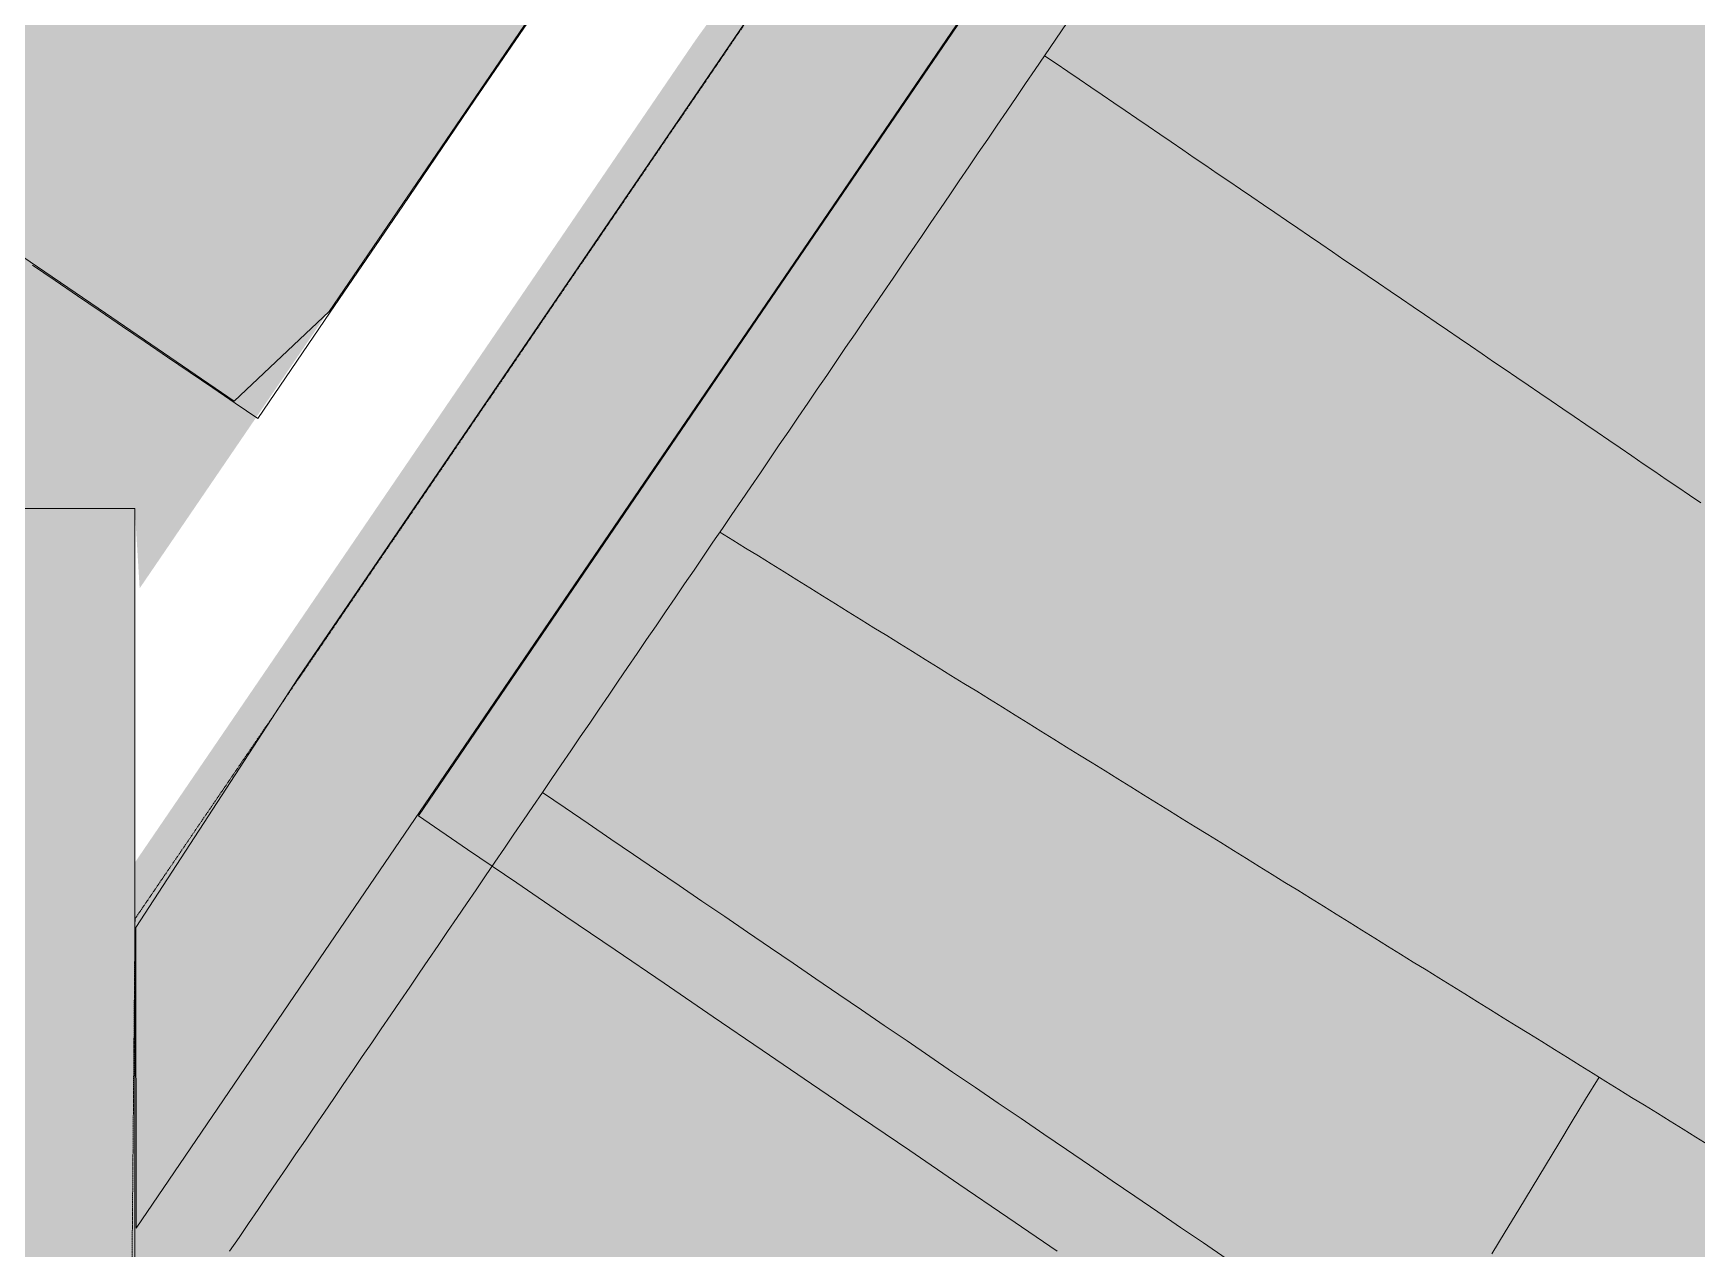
# Model space of a CAD drawing. Header units: millimetres. Extents: x -146962 to 322503, y -183624 to 284367.
# Drawn here: x 67431 to 70229, y 40154 to 42199 of the extents above; entities that cross this region are included whole.
import ezdxf

# ---------------------------------------------------------------- set-up
doc = ezdxf.new("R2010")
doc.units = ezdxf.units.MM
doc.linetypes.add('DASHDOT', pattern=[3.556, 2.54, -0.508, 0, -0.508])
for name, color, linetype, lineweight in [('06_部屋の色', 8, 'Continuous', 0), ('30_敷地・外構', 8, 'Continuous', 9), ('70_断面の位置', 6, 'DASHDOT', 9)]:
    doc.layers.add(name, color=color, linetype=linetype, lineweight=lineweight)

msp = doc.modelspace()

# ---------------------------------------------------------------- hatches: boundary and pattern name
at = {"layer": '06_部屋の色', "true_color": 0xd8d8d4}
msp.add_hatch(color=8, dxfattribs=at).paths.add_polyline_path([(72648.9, 57624.8), (72648.9, 57624.8), (72648.9, 57624.8), (72648.9, 57624.8), (72648.9, 57624.8), (72648.9, 57624.8), (72648.9, 57624.8), (72648.9, 57624.8), (72648.9, 57624.8), (72642.7, 57616.9), (72642.7, 57616.9), (72642.7, 57616.9), (72642.7, 57616.9), (72642.7, 57616.9), (72642.7, 57616.9), (72642.7, 57616.9), (72642.7, 57616.9), (72300.5, 57122.5), (72300.5, 57122.5), (72300.5, 57122.5), (72300.5, 57122.5), (72300.5, 57122.5), (72300.5, 57122.5), (72300.5, 57122.5), (72300.5, 57122.5), (72300.5, 57122.5), (72300.5, 57122.5), (72308.3, 57116.2), (72308.3, 57116.2), (72308.3, 57116.2), (72308.3, 57116.2), (72308.3, 57116.2), (72308.3, 57116.2), (72308.3, 57116.2), (73334.7, 56414.8), (70524.2, 52287), (70524.2, 52287), (70524.2, 52287), (70524.2, 52287), (70524.2, 52287), (70524.2, 52287), (70524.2, 52287), (70524.2, 52287), (70524.2, 52287), (70524.2, 52287), (70518, 52279.2), (70518, 52279.2), (70518, 52279.2), (70518, 52279.2), (70518, 52279.2), (70518, 52279.2), (70518, 52279.2), (73658.4, 50139), (67609.5, 41265.5), (67601.3, 41399.8), (67601.3, 41399.8), (67601.3, 41399.8), (67601.3, 41399.8), (67601.3, 41399.8), (67601.3, 41399.8), (67601.3, 41399.8), (67601.3, 41399.8), (67601.3, 41399.8), (67601.3, 41399.8), (67601.3, 41399.8), (67601.3, 41399.8), (67601.3, 41399.8), (67601.3, 41399.8), (67601.3, 41399.8), (67601.3, 41399.8), (67601.3, 41399.8), (56819, 41402.5), (69831.3, 60492.1), (70000.3, 60383.2), (70000.3, 60383.2), (70000.3, 60383.2), (70000.3, 60383.2), (70000.3, 60383.2), (70000.3, 60383.2), (70000.3, 60383.2), (70000.3, 60383.2), (70000.3, 60383.2), (70000.3, 60383.2), (70000.3, 60383.2), (70000.3, 60383.2), (70000.3, 60383.2), (70000.3, 60383.2), (70000.3, 60383.2), (70000.3, 60383.2), (70000.3, 60383.2), (72330.3, 63794.3), (72369.6, 63699.2), (72369.6, 63699.2), (72369.6, 63699.2), (72369.6, 63699.2), (72446.6, 63522.9), (72446.6, 63522.9), (72446.6, 63522.9), (72446.6, 63522.9), (72503.2, 63401.2), (72503.2, 63401.2), (72503.2, 63401.2), (72503.2, 63401.2), (72594.2, 63226.6), (72594.2, 63226.6), (72594.2, 63226.6), (72594.2, 63226.6), (72657, 63112.7), (72657, 63112.7), (72657, 63112.7), (72657, 63112.7), (72768.4, 62947.5), (72768.4, 62947.5), (72768.4, 62947.5), (72762.1, 62939.7), (72831.1, 62833.7), (72831.1, 62833.7), (72831.1, 62833.7), (72831.1, 62833.7), (72948.7, 62676.3), (72948.7, 62676.3), (72948.7, 62676.3), (72948.7, 62676.3), (73031.8, 62571.9), (73031.8, 62571.9), (73031.8, 62571.9), (73031.8, 62571.9), (73149.3, 62414.5), (73149.3, 62414.5), (73149.3, 62414.5), (73149.3, 62414.5), (73238.6, 62317.9), (73238.6, 62317.9), (73238.6, 62317.9), (73238.6, 62317.9), (73376.5, 62169.9), (73376.5, 62169.9), (73376.5, 62169.9), (73376.5, 62169.9), (73472, 62081.1), (73472, 62081.1), (73472, 62081.1), (73472, 62081.1), (73608.2, 61947.2), (73608.2, 61947.2), (73608.2, 61947.2), (73608.2, 61947.2), (73711.6, 61852.2), (73711.6, 61852.2), (73711.6, 61852.2), (73711.6, 61852.2), (73836.8, 61752.6), (73836.8, 61752.6), (73844.6, 61746.4), (73844.6, 61746.4), (73844.6, 61746.4), (73844.6, 61746.4), (73844.6, 61746.4), (73844.6, 61746.4), (73844.6, 61746.4), (73844.6, 61746.4), (73844.6, 61746.4), (73844.6, 61746.4), (73844.6, 61746.4), (73844.6, 61746.4), (73844.6, 61746.4), (73844.6, 61746.4), (73838.4, 61738.6), (73788.6, 61676), (73782.4, 61668.1), (73782.4, 61668.1), (73782.4, 61668.1), (73782.4, 61668.1), (73782.4, 61668.1), (73782.4, 61668.1), (73782.4, 61668.1), (73782.4, 61668.1), (73782.4, 61668.1), (73782.4, 61668.1), (73782.4, 61668.1), (73782.4, 61668.1), (73782.4, 61668.1), (73782.4, 61668.1), (73790.2, 61661.9), (73790.2, 61661.9), (73790.2, 61661.9), (73790.2, 61661.9), (73790.2, 61661.9), (74849.7, 60857.5)])
at = {"layer": '30_敷地・外構', "true_color": 0xc9dfb0}
msp.add_hatch(color=8, dxfattribs=at).paths.add_polyline_path([(74236.5, 50383.4), (74257.8, 50416.4), (74258.5, 50417.3), (74271.8, 50435), (74332.8, 50511.6), (74346.9, 50528.5), (74347.7, 50529.4), (74375, 50557.6), (74401.2, 50579.7), (74429.4, 50599.2), (74459.4, 50615.8), (74490.9, 50629.4), (74523.5, 50639.9), (74557, 50647.1), (74591.1, 50651), (74625.4, 50651.5), (74659.5, 50648.6), (74693.3, 50642.5), (74726.2, 50633), (74758.1, 50620.4), (74788.6, 50604.7), (74821.5, 50583.4), (74822.5, 50582.7), (74840.1, 50569.4), (74916.7, 50508.4), (74933.7, 50494.3), (74934.6, 50493.5), (74962.7, 50466.2), (74993.3, 50430), (75048.3, 50370.7), (75108.3, 50316.6), (75172.9, 50268.1), (76670.5, 49246.2), (76688.2, 49233.4), (76689.3, 49232.6), (76719.3, 49207.5), (76743.4, 49183), (76764.9, 49156.3), (76783.6, 49127.6), (76799.5, 49097.2), (76812.4, 49065.4), (76822, 49032.5), (76828.4, 48998.9), (76831.4, 48964.7), (76831.1, 48930.4), (76827.4, 48896.3), (76820.4, 48862.8), (76810.2, 48830.1), (76796.8, 48798.5), (76778, 48764.1), (76777.3, 48763.1), (76765.4, 48744.5), (76204.8, 47922.1), (75925.9, 47520.2), (75918.5, 47509.4), (75553.8, 46967.1), (71355.8, 40808.1), (71305.9, 40725.8), (71265.2, 40638.7), (71223.7, 40536.3), (71168.7, 40400.2), (71113.6, 40264.1), (71062.9, 40138.6), (71053.8, 40117.7), (71053.3, 40116.6), (71034.5, 40080.9), (71014.9, 40051.5), (70989.3, 40020.4), (70988.5, 40019.4), (70972.8, 40003), (70918.2, 39948.7), (70902.6, 39934), (70901.7, 39933.2), (70872.2, 39909), (70844.5, 39890.4), (70815.1, 39874.5), (70784.4, 39861.5), (70752.6, 39851.5), (70719.9, 39844.6), (70686.8, 39840.8), (70658.4, 39840.3), (70568, 39834.1), (70478.6, 39818.8), (70391.2, 39794.7), (70306.7, 39761.8), (70226, 39720.7), (70149.7, 39671.6), (70078.8, 39615.1), (70014, 39551.8), (69955.8, 39482.2), (69905, 39407.2), (69638.3, 38967.5), (69455.3, 38665.8), (69418.9, 38599.7), (69388.2, 38530.8), (69385.8, 38524.7), (69370.1, 38494.2), (69348.8, 38461.3), (69348.1, 38460.3), (69334.7, 38442.7), (69307.9, 38408.9), (69242.8, 38315.4), (69227.9, 38290.9), (69022.6, 37952.5), (68981.6, 37877), (68948, 37797.9), (68922.1, 37716), (68904.1, 37632), (68894.2, 37546.6), (68892.5, 37460.7), (68898.9, 37375), (68913.6, 37290.4), (68936.2, 37207.5), (68966.6, 37127.1), (69004.6, 37050), (69049.7, 36976.9), (69101.6, 36908.5), (69159.8, 36845.2), (69223.8, 36787.9), (69292.9, 36736.8), (69366.6, 36692.7), (69444.2, 36655.7), (70021.5, 36413.6), (70041.3, 36404.8), (70042.4, 36404.3), (70076.3, 36386), (70104.3, 36367.3), (70108.6, 36363.8), (70185, 36307.7), (70266.8, 36259.9), (70267.2, 36259.7), (70300.2, 36238.4), (70301.1, 36237.7), (70318.8, 36224.4), (70395.4, 36163.4), (70412.3, 36149.3), (70413.2, 36148.5), (70441.4, 36121.2), (70463.5, 36095), (70483, 36066.8), (70499.6, 36036.8), (70513.2, 36005.3), (70523.7, 35972.7), (70530.9, 35939.2), (70534.8, 35905.1), (70535.3, 35870.8), (70532.4, 35836.7), (70526.3, 35802.9), (70516.8, 35770), (70504.2, 35738.1), (70488.5, 35707.6), (70467.2, 35674.7), (70466.5, 35673.7), (70453.2, 35656.1), (70392.2, 35579.5), (70378.1, 35562.5), (70377.3, 35561.6), (70350, 35533.5), (70303.2, 35493.9), (70303.5, 35493.6), (70257, 35454.1), (70194.1, 35388.7), (70138, 35317.2), (69797.7, 34834.8), (69261.8, 34075.3), (69208.6, 33990.1), (69165.1, 33899.4), (69132.1, 33804.5), (69135.2, 33813.8), (69120.8, 33777.3), (69105.1, 33746.9), (69083.8, 33713.9), (69083.1, 33712.9), (69069.8, 33695.3), (69008.8, 33618.7), (68994.7, 33601.8), (68993.9, 33600.9), (68966.6, 33572.7), (68919.8, 33533.1), (68920, 33532.8), (68873.6, 33493.4), (68810.6, 33427.9), (68754.6, 33356.4), (68313.8, 32731.7), (67825.5, 32039.6), (67812.4, 32021.9), (67811.7, 32021), (67786.2, 31991.5), (67761.6, 31968), (67734.8, 31947), (67706, 31928.8), (67675.6, 31913.4), (67643.9, 31901), (67611.1, 31891.8), (67577.6, 31885.8), (67543.6, 31883.2), (67509.6, 31883.8), (67475.7, 31887.8), (67442.5, 31895), (67410, 31905.4), (67378.8, 31919), (67349, 31935.5), (67321, 31954.9), (67295, 31976.8), (67271.2, 32001.3), (67250, 32027.9), (67231.4, 32056.4), (67215.7, 32086.6), (67203, 32118.2), (67193.5, 32150.9), (67187.2, 32184.4), (67183.7, 32223.2), (67183.6, 32224.4), (67183.3, 32246.3), (67196, 33726), (67197, 33845.1), (67192.4, 33944), (67177, 34041.9), (67172.7, 34061.9), (67168.8, 34095.9), (67168.3, 34130.2), (67171.1, 34164.4), (67182.1, 34224.7), (67182, 34224.7), (67195.4, 34300.7), (67201.8, 34400.2), (67208.8, 35216.7), (67212, 35596), (67209.1, 35676.7), (67198.9, 35756.9), (67181.6, 35835.7), (67180.8, 35838.9), (67172.6, 35877.2), (67168.7, 35911.3), (67168.2, 35945.6), (67171, 35979.7), (67177.2, 36013.5), (67183, 36033.8), (67201.8, 36112.8), (67213.5, 36193.1), (67217.8, 36274.2), (67221.6, 36707.3), (67227.2, 37362.3), (67222.9, 37457.7), (67208.6, 37552.1), (67184.4, 37644.4), (67179.7, 37659.1), (67172.5, 37692.6), (67168.6, 37726.7), (67168.1, 37761), (67170.9, 37795.1), (67177.1, 37828.8), (67194, 37887.8), (67193.6, 37887.9), (67211.9, 37952.8), (67227.9, 38047.3), (67233.9, 38143), (67234.3, 38198), (67246.9, 39664), (67243.8, 39746.6), (67233.2, 39828.5), (67215, 39909.2), (67198.1, 39961.7), (67198.2, 39961.7), (67179.5, 40020.1), (67172.3, 40053.6), (67168.5, 40087.7), (67167.9, 40122), (67170.8, 40156.1), (67176.9, 40189.9), (67186.4, 40222.8), (67199, 40254.7), (67214.7, 40285.2), (67236, 40318.1), (67236.7, 40319.1), (67250, 40336.7), (67311, 40413.3), (67325.1, 40430.3), (67325.9, 40431.2), (67352.8, 40458.9), (67417, 40532.6), (67472.7, 40612.9), (67482.6, 40628.9), (67493.7, 40646.1), (67751.7, 41024.5), (68015.4, 41411.4), (68279.1, 41798.3), (68541, 42182.5), (68544.8, 42188), (68547, 42191.1), (68550.9, 42196.6), (68726.1, 42437.7), (68739.2, 42455), (68740, 42455.9), (68765.5, 42484.7), (68790.1, 42507.6), (68816.8, 42528), (68849.4, 42548.4), (68859.9, 42554.3), (68859.4, 42555.2), (68903.5, 42580), (68978.7, 42633), (69048.1, 42693.5), (69110.9, 42760.7), (69166.6, 42834), (69857, 43847), (69906.6, 43928.8), (69947.3, 44015.4), (69978.5, 44105.8), (69983.4, 44122.8), (69996, 44154.6), (70011.7, 44185.1), (70033, 44218), (70033.7, 44219), (70047, 44236.6), (70107.9, 44313.3), (70122.1, 44330.2), (70122.9, 44331.1), (70150.2, 44359.3), (70186.3, 44389.8), (70245.6, 44444.8), (70299.7, 44504.8), (70348.3, 44569.5), (71546.2, 46325.3), (71595.9, 46407.2), (71636.6, 46493.9), (71667.9, 46584.4), (71672.6, 46601.1), (71685.3, 46633), (71701, 46663.5), (71722.2, 46696.4), (71723, 46697.4), (71736.3, 46715), (71797.2, 46791.6), (71811.4, 46808.6), (71812.2, 46809.5), (71839.5, 46837.6), (71875.6, 46868.2), (71934.9, 46923.1), (71989, 46983.2), (72037.5, 47047.9), (73235.8, 48804.1), (73285.5, 48886), (73326.2, 48972.7), (73357.5, 49063.3), (73362.2, 49080), (73374.9, 49111.8), (73390.6, 49142.3), (73411.9, 49175.3), (73412.6, 49176.2), (73425.9, 49193.8), (73486.8, 49270.5), (73501, 49287.4), (73501.8, 49288.3), (73529.1, 49316.5), (73565.5, 49347.3), (73624.7, 49402.1), (73678.7, 49462), (73727.1, 49526.5), (74081.5, 50045.1), (74131.3, 50127.2), (74172.2, 50214.1), (74203.5, 50304.8), (74208.2, 50321.1), (74220.8, 50353)])
at = {"layer": '30_敷地・外構', "true_color": 0xefe9de}
for points in [[(70450.5, 44366.2), (70165.8, 43948.4), (69881.1, 43530.7), (69596.4, 43113), (69311.7, 42695.3), (69026.9, 42277.6), (68742.2, 41859.9), (68457.5, 41442.2), (68172.8, 41024.5), (67888.1, 40606.8), (67603.4, 40189), (67603.3, 40694.6), (67876.8, 41115.7), (68161.5, 41533.5), (69015.7, 42786.6), (69300.4, 43204.3), (69585.1, 43622), (70154.5, 44457.4), (70439.2, 44875.1), (71008.7, 45710.6), (71293.4, 46128.3), (71862.8, 46963.7), (72147.5, 47381.4), (72717, 48216.8), (73001.7, 48634.5), (73571.1, 49470), (73855.8, 49887.7), (74167.5, 50163.2), (74151.8, 49796.4), (73867.1, 49378.7), (73582.4, 48961), (73297.7, 48543.3), (72728.3, 47707.8), (72443.5, 47290.1), (72158.8, 46872.4), (71874.1, 46454.7), (71589.4, 46037), (71304.7, 45619.3), (71020, 45201.6), (70735.2, 44783.9)], [(68526.1, 44554.1), (68673.8, 44770.7), (68821.4, 44987.3), (68969.1, 45204), (69264.4, 45637.2), (69412, 45853.8), (69559.7, 46070.5), (69707.4, 46287.1), (69867.5, 46438), (70084.1, 46290.3), (70517.4, 45995), (70734, 45847.3), (70586.3, 45630.7), (70438.7, 45414.1), (70291, 45197.4), (69995.7, 44764.2), (69848.1, 44547.6), (69405.1, 43897.7), (69257.4, 43681), (68666.8, 42814.5), (68519.1, 42597.9), (68371.5, 42381.3), (67928.5, 41731.4), (67768.4, 41580.5), (67551.8, 41728.2), (67335.1, 41875.8), (66901.9, 42171.1), (67049.5, 42387.8), (67197.2, 42604.4), (67344.8, 42821), (67492.5, 43037.7), (67787.8, 43470.9), (67935.5, 43687.5), (68083.1, 43904.2), (68230.8, 44120.8), (68378.4, 44337.4)], [(55602.6, 38399.4), (55602.5, 39399.3), (55602.5, 40399.2), (55602.4, 41399.1), (59602.1, 41399.3), (60602, 41399.4), (65601.5, 41399.7), (66601.4, 41399.7), (67601.3, 41399.8), (67601.4, 40399.9), (67601.4, 39400), (67601.5, 38400.1), (67601.5, 37400.1), (67601.6, 36400.2), (67601.6, 35400.3), (67601.7, 34400.4), (67601.7, 33400.5), (67601.9, 31400.7), (67601.9, 30400.8), (67602, 29400.9), (66602.1, 29400.8), (65602.2, 29400.8), (63602.3, 29400.7), (62602.4, 29400.6), (61602.5, 29400.6), (60602.6, 29400.5), (59602.7, 29400.5), (57602.9, 29400.3), (55603.1, 29400.2), (55602.6, 37399.5)]]:
    msp.add_hatch(color=8, dxfattribs=at).paths.add_polyline_path(points)
at = {"layer": '30_敷地・外構', "true_color": 0x8a6a4a}
for points in [[(67586.3, 40631), (67586.3, 40673.1), (67586.3, 40715.2), (67591.3, 40715.2), (67593.8, 40715.2), (67596.3, 40715.2), (67606.3, 40715.2), (67608.8, 40715.2), (67613.8, 40715.2), (67616.3, 40715.2), (67616.3, 40588.9), (67616.3, 40546.8), (67616.4, 40504.7), (67616.4, 40462.6), (67616.4, 40420.5), (67616.4, 40336.3), (67616.4, 40210), (67613.9, 40210), (67611.4, 40210), (67608.9, 40210), (67603.9, 40210), (67598.9, 40210), (67596.4, 40210), (67593.9, 40210), (67591.4, 40210), (67588.9, 40210), (67586.4, 40210), (67586.4, 40252.1), (67586.4, 40294.2), (67586.4, 40336.3), (67586.4, 40420.5), (67586.4, 40462.6), (67586.4, 40504.7), (67586.3, 40546.8), (67586.3, 40588.9)], [(67586.3, 40631), (67586.3, 40673.1), (67586.3, 40715.2), (67591.3, 40715.2), (67593.8, 40715.2), (67596.3, 40715.2), (67606.3, 40715.2), (67608.8, 40715.2), (67613.8, 40715.2), (67616.3, 40715.2), (67616.3, 40588.9), (67616.3, 40546.8), (67616.4, 40504.7), (67616.4, 40462.6), (67616.4, 40420.5), (67616.4, 40336.3), (67616.4, 40210), (67613.9, 40210), (67611.4, 40210), (67608.9, 40210), (67603.9, 40210), (67598.9, 40210), (67596.4, 40210), (67593.9, 40210), (67591.4, 40210), (67588.9, 40210), (67586.4, 40210), (67586.4, 40252.1), (67586.4, 40294.2), (67586.4, 40336.3), (67586.4, 40420.5), (67586.4, 40462.6), (67586.4, 40504.7), (67586.3, 40546.8), (67586.3, 40588.9)], [(67586.3, 40631), (67586.3, 40673.1), (67586.3, 40715.2), (67591.3, 40715.2), (67593.8, 40715.2), (67596.3, 40715.2), (67606.3, 40715.2), (67608.8, 40715.2), (67613.8, 40715.2), (67616.3, 40715.2), (67616.3, 40588.9), (67616.3, 40546.8), (67616.4, 40504.7), (67616.4, 40462.6), (67616.4, 40420.5), (67616.4, 40336.3), (67616.4, 40210), (67613.9, 40210), (67611.4, 40210), (67608.9, 40210), (67603.9, 40210), (67598.9, 40210), (67596.4, 40210), (67593.9, 40210), (67591.4, 40210), (67588.9, 40210), (67586.4, 40210), (67586.4, 40252.1), (67586.4, 40294.2), (67586.4, 40336.3), (67586.4, 40420.5), (67586.4, 40462.6), (67586.4, 40504.7), (67586.3, 40546.8), (67586.3, 40588.9)], [(67618.8, 40710.1), (67620.1, 40710.1), (67621.3, 40710.1), (67622.6, 40710.1), (67623.8, 40710.1), (67626.3, 40710.1), (67627.6, 40710.1), (67628.8, 40710.1), (67630.1, 40710.1), (67631.3, 40710.1), (67631.3, 40687.6), (67631.3, 40676.3), (67631.3, 40665.1), (67631.3, 40653.8), (67631.3, 40608.8), (67631.3, 40597.6), (67631.3, 40575.1), (67630.1, 40575.1), (67628.8, 40575.1), (67627.6, 40575.1), (67626.3, 40575.1), (67623.8, 40575.1), (67622.6, 40575.1), (67621.3, 40575.1), (67617.6, 40575.1), (67616.3, 40575.1), (67616.3, 40586.3), (67616.3, 40597.6), (67616.3, 40608.8), (67616.3, 40620.1), (67616.3, 40642.6), (67616.3, 40653.8), (67616.3, 40665.1), (67616.3, 40676.3), (67616.3, 40687.6), (67616.3, 40698.8), (67616.3, 40710.1)], [(67571.3, 40522.6), (67571.3, 40533.8), (67571.3, 40545.1), (67571.3, 40556.3), (67571.3, 40567.6), (67571.3, 40578.8), (67571.3, 40590.1), (67572.6, 40590.1), (67573.8, 40590.1), (67575.1, 40590.1), (67576.3, 40590.1), (67577.6, 40590.1), (67578.8, 40590.1), (67581.3, 40590.1), (67582.6, 40590.1), (67585.1, 40590.1), (67586.3, 40590.1), (67586.3, 40578.8), (67586.3, 40567.6), (67586.3, 40556.3), (67586.3, 40545.1), (67586.4, 40522.6), (67586.4, 40511.3), (67586.4, 40500.1), (67586.4, 40488.8), (67586.4, 40477.6), (67586.4, 40466.3), (67586.4, 40455.1), (67585.1, 40455.1), (67582.6, 40455.1), (67581.4, 40455.1), (67580.1, 40455.1), (67578.9, 40455.1), (67577.6, 40455.1), (67576.4, 40455.1), (67575.1, 40455.1), (67573.9, 40455.1), (67572.6, 40455.1), (67571.4, 40455.1), (67571.4, 40477.6), (67571.4, 40488.8), (67571.4, 40500.1), (67571.3, 40511.3)], [(67616.4, 40402.6), (67616.4, 40413.8), (67616.4, 40425.1), (67616.4, 40436.3), (67616.4, 40447.6), (67616.4, 40470.1), (67617.6, 40470.1), (67618.9, 40470.1), (67620.1, 40470.1), (67621.4, 40470.1), (67622.6, 40470.1), (67623.9, 40470.1), (67626.4, 40470.1), (67627.6, 40470.1), (67630.1, 40470.1), (67631.4, 40470.1), (67631.4, 40458.8), (67631.4, 40447.6), (67631.4, 40436.3), (67631.4, 40425.1), (67631.4, 40402.6), (67631.4, 40391.3), (67631.4, 40380.1), (67631.4, 40368.8), (67631.4, 40357.6), (67631.4, 40346.3), (67631.4, 40335.1), (67630.1, 40335.1), (67627.6, 40335.1), (67626.4, 40335.1), (67625.1, 40335.1), (67623.9, 40335.1), (67621.4, 40335.1), (67620.1, 40335.1), (67618.9, 40335.1), (67617.6, 40335.1), (67616.4, 40335.1), (67616.4, 40346.3), (67616.4, 40357.6), (67616.4, 40368.8), (67616.4, 40380.1), (67616.4, 40391.3)], [(67573.9, 40350.1), (67575.1, 40350.1), (67576.4, 40350.1), (67577.6, 40350.1), (67580.1, 40350.1), (67581.4, 40350.1), (67582.6, 40350.1), (67585.1, 40350.1), (67586.4, 40350.1), (67586.4, 40338.8), (67586.4, 40327.6), (67586.4, 40316.3), (67586.4, 40293.8), (67586.4, 40282.6), (67586.4, 40271.3), (67586.4, 40237.6), (67586.4, 40226.3), (67586.4, 40215.1), (67583.9, 40215.1), (67582.6, 40215.1), (67581.4, 40215.1), (67580.1, 40215.1), (67577.6, 40215.1), (67576.4, 40215.1), (67575.1, 40215.1), (67573.9, 40215.1), (67572.6, 40215.1), (67571.4, 40215.1), (67571.4, 40226.3), (67571.4, 40248.8), (67571.4, 40260.1), (67571.4, 40271.3), (67571.4, 40282.6), (67571.4, 40293.8), (67571.4, 40305.1), (67571.4, 40316.3), (67571.4, 40338.8), (67571.4, 40350.1)]]:
    msp.add_hatch(color=8, dxfattribs=at).paths.add_polyline_path(points)

# ---------------------------------------------------------------- linework, layer by layer
at = {"layer": '30_敷地・外構'}
for points in [[(68078.5, 40882.6), (68615.9, 41671), (69153.3, 42459.5), (69690.7, 43247.9), (70228.2, 44036.4), (70765.6, 44824.8), (71303, 45613.2), (71840.4, 46401.7), (72377.8, 47190.1), (72915.2, 47978.5), (73452.6, 48767), (73990, 49555.4), (74527.4, 50343.8), (75064.8, 51132.3), (75602.2, 51920.7), (76139.6, 52709.1), (76677, 53497.6), (77214.4, 54286), (77751.8, 55074.4), (78289.2, 55862.9), (78826.6, 56651.3), (79364, 57439.8)], [(70450.5, 44366.2), (70165.8, 43948.4), (69881.1, 43530.7), (69596.4, 43113), (69311.7, 42695.3), (69026.9, 42277.6), (68742.2, 41859.9), (68457.5, 41442.2), (68172.8, 41024.5), (67888.1, 40606.8), (67603.4, 40189), (67603.3, 40694.6), (67876.8, 41115.7), (68161.5, 41533.5), (69015.7, 42786.6), (69300.4, 43204.3), (69585.1, 43622), (70154.5, 44457.4), (70439.2, 44875.1), (71008.7, 45710.6), (71293.4, 46128.3), (71862.8, 46963.7), (72147.5, 47381.4), (72717, 48216.8)], [(68371.5, 42381.3), (67928.5, 41731.4), (67768.4, 41580.5), (67551.8, 41728.2), (67335.1, 41875.8)], [(68296.2, 42267.2), (68174.1, 42088.2), (68052.1, 41909.1), (67930.1, 41730.1), (67808, 41551.1), (67770.2, 41576.9), (67732.3, 41602.7), (67694.4, 41628.5), (67656.5, 41654.3), (67618.7, 41680.1), (67580.8, 41706), (67542.9, 41731.8), (67505.1, 41757.6), (67467.2, 41783.4), (67429.3, 41809.2)], [(69131.8, 42161.6), (69189, 42245.5)], [(69131.8, 42161.6), (69115.9, 42138.2), (69099.9, 42114.8), (69084, 42091.4), (69068.1, 42068), (69052.1, 42044.6), (69036.2, 42021.3), (69020.2, 41997.9), (69004.3, 41974.5), (68988.3, 41951.1), (68972.4, 41927.7), (68956.5, 41904.3), (68940.5, 41880.9), (68924.6, 41857.5), (68908.6, 41834.1), (68892.7, 41810.8), (68876.8, 41787.4), (68860.8, 41764), (68844.9, 41740.6), (68828.9, 41717.2), (68813, 41693.8), (68797, 41670.4), (68781.1, 41647), (68765.2, 41623.6), (68749.2, 41600.3), (68733.3, 41576.9), (68717.3, 41553.5), (68701.4, 41530.1), (68685.4, 41506.7), (68669.5, 41483.3), (68653.6, 41459.9), (68637.6, 41436.5), (68621.7, 41413.1), (68605.7, 41389.8), (68589.8, 41366.4), (68573.9, 41343), (68557.9, 41319.6), (68542, 41296.2), (68526, 41272.8), (68510.1, 41249.4), (68494.1, 41226), (68478.2, 41202.6), (68462.3, 41179.3), (68446.3, 41155.9), (68430.4, 41132.5), (68414.4, 41109.1), (68398.5, 41085.7), (68382.5, 41062.3), (68366.6, 41038.9), (68350.7, 41015.5), (68334.7, 40992.1), (68318.8, 40968.8), (68302.8, 40945.4), (68286.9, 40922), (68271, 40898.6), (68255, 40875.2), (68239.1, 40851.8), (68223.1, 40828.4), (68207.2, 40805), (68191.2, 40781.6), (68175.3, 40758.3), (68159.4, 40734.9), (68143.4, 40711.5), (68127.5, 40688.1), (68111.5, 40664.7), (68095.6, 40641.3), (68079.6, 40617.9), (68063.7, 40594.5), (68047.8, 40571.1), (68031.8, 40547.8), (68015.9, 40524.4), (67999.9, 40501), (67984, 40477.6), (67968.1, 40454.2), (67952.1, 40430.8), (67936.2, 40407.4), (67920.2, 40384), (67904.3, 40360.6), (67888.3, 40337.3), (67872.4, 40313.9), (67856.5, 40290.5), (67840.5, 40267.1), (67824.6, 40243.7), (67808.6, 40220.3), (67792.7, 40196.9), (67776.7, 40173.5), (67760.8, 40150.1)], [(69131.8, 42161.6), (69151.2, 42148.4), (69170.6, 42135.2), (69189.9, 42122), (69209.3, 42108.8), (69228.7, 42095.6), (69248, 42082.4), (69267.4, 42069.2), (69286.8, 42056), (69306.1, 42042.8), (69325.5, 42029.6), (69344.9, 42016.4), (69364.2, 42003.2), (69383.6, 41990), (69403, 41976.8), (69422.3, 41963.6), (69441.7, 41950.4), (69461.1, 41937.2), (69480.4, 41924), (69499.8, 41910.8), (69519.2, 41897.6), (69538.5, 41884.4), (69557.9, 41871.2), (69577.3, 41858), (69596.6, 41844.8), (69616, 41831.6), (69635.4, 41818.4), (69654.7, 41805.2), (69674.1, 41792), (69693.5, 41778.8), (69712.8, 41765.6), (69732.2, 41752.4), (69751.6, 41739.2), (69770.9, 41726), (69790.3, 41712.8), (69809.7, 41699.6), (69829, 41686.4), (69848.4, 41673.2), (69867.8, 41660), (69887.1, 41646.8), (69906.5, 41633.6), (69925.9, 41620.4), (69945.2, 41607.2), (69964.6, 41594), (69984, 41580.8), (70003.3, 41567.6), (70022.7, 41554.4), (70042.1, 41541.2), (70061.4, 41528), (70080.8, 41514.8), (70100.2, 41501.6), (70119.5, 41488.4), (70138.9, 41475.2), (70158.3, 41462), (70177.6, 41448.8), (70197, 41435.6), (70216.4, 41422.4), (70235.7, 41409.2)], [(55602.6, 38399.4), (55602.5, 39399.3), (55602.5, 40399.2), (55602.4, 41399.1), (59602.1, 41399.3), (60602, 41399.4), (65601.5, 41399.7), (66601.4, 41399.7), (67601.3, 41399.8), (67601.4, 40399.9), (67601.4, 39400), (67601.5, 38400.1), (67601.5, 37400.1), (67601.6, 36400.2), (67601.6, 35400.3), (67601.7, 34400.4), (67601.7, 33400.5), (67601.9, 31400.7), (67601.9, 30400.8)], [(70248.9, 40328.8), (70227.3, 40342.2), (70205.7, 40355.6), (70184.1, 40369), (70162.5, 40382.4), (70140.9, 40395.7), (70119.3, 40409.1), (70097.7, 40422.5), (70076.1, 40435.9), (70054.5, 40449.3), (70032.8, 40462.7), (70011.2, 40476.1), (69989.6, 40489.5), (69968, 40502.9), (69946.4, 40516.3), (69924.8, 40529.7), (69903.2, 40543.1), (69881.6, 40556.5), (69860, 40569.9), (69838.4, 40583.3), (69816.8, 40596.6), (69795.2, 40610), (69773.6, 40623.4), (69752, 40636.8), (69730.4, 40650.2), (69708.8, 40663.6), (69687.2, 40677), (69665.6, 40690.4), (69644, 40703.8), (69622.4, 40717.2), (69600.8, 40730.6), (69579.2, 40744), (69557.6, 40757.4), (69536, 40770.8), (69514.4, 40784.1), (69492.8, 40797.5), (69471.2, 40810.9), (69449.6, 40824.3), (69428, 40837.7), (69406.4, 40851.1), (69384.8, 40864.5), (69363.2, 40877.9), (69341.6, 40891.3), (69320, 40904.7), (69298.4, 40918.1), (69276.8, 40931.5), (69255.2, 40944.9), (69233.6, 40958.3), (69212, 40971.7), (69190.4, 40985), (69168.8, 40998.4), (69147.2, 41011.8), (69125.6, 41025.2), (69104, 41038.6), (69082.3, 41052), (69060.7, 41065.4), (69039.1, 41078.8), (69017.5, 41092.2), (68995.9, 41105.6), (68974.3, 41119), (68952.7, 41132.4), (68931.1, 41145.8), (68909.5, 41159.2), (68887.9, 41172.6), (68866.3, 41185.9), (68844.7, 41199.3), (68823.1, 41212.7), (68801.5, 41226.1), (68779.9, 41239.5), (68758.3, 41252.9), (68736.7, 41266.3), (68715.1, 41279.7), (68693.5, 41293.1), (68671.9, 41306.5), (68650.3, 41319.9), (68628.7, 41333.3), (68607.1, 41346.7), (68585.5, 41360.1)], [(68287, 40922.1), (68325.3, 40896), (68363.7, 40869.9), (68402, 40843.7), (68440.4, 40817.6), (68478.7, 40791.5), (68517, 40765.3), (68555.4, 40739.2), (68593.7, 40713.1), (68632.1, 40686.9), (68670.4, 40660.8), (68708.7, 40634.7), (68747.1, 40608.5), (68785.4, 40582.4), (68823.8, 40556.3), (68862.1, 40530.1), (68900.4, 40504), (68938.8, 40477.9), (68977.1, 40451.7), (69015.4, 40425.6), (69053.8, 40399.5), (69092.1, 40373.3), (69130.5, 40347.2), (69168.8, 40321.1), (69207.1, 40294.9), (69245.5, 40268.8), (69283.8, 40242.7), (69322.2, 40216.5), (69360.5, 40190.4), (69398.8, 40164.3), (69437.2, 40138.1)], [(69152.7, 40150.4), (69070.1, 40206.7), (68987.5, 40263.1), (68904.8, 40319.4), (68822.2, 40375.7), (68739.6, 40432), (68656.9, 40488.4), (68574.3, 40544.7), (68491.7, 40601), (68409.1, 40657.3), (68326.4, 40713.6), (68243.8, 40770), (68161.2, 40826.3), (68078.5, 40882.6)], [(70064.4, 40443.2), (70041.9, 40406), (70019.3, 40368.8), (69996.8, 40331.7), (69974.3, 40294.5), (69951.8, 40257.4), (69929.3, 40220.2), (69906.7, 40183.1), (69884.2, 40145.9)]]:
    msp.add_lwpolyline(points, dxfattribs=at)
at = {"layer": '70_断面の位置'}
msp.add_lwpolyline([(76033.4, 62586.5), (72479.4, 57363.5), (73759.3, 56498.7), (70942.5, 52363.2), (74082.9, 50223), (67601.7, 40709.5), (67528.5, 32232.1)], dxfattribs=at)

doc.saveas('drawing.dxf')
